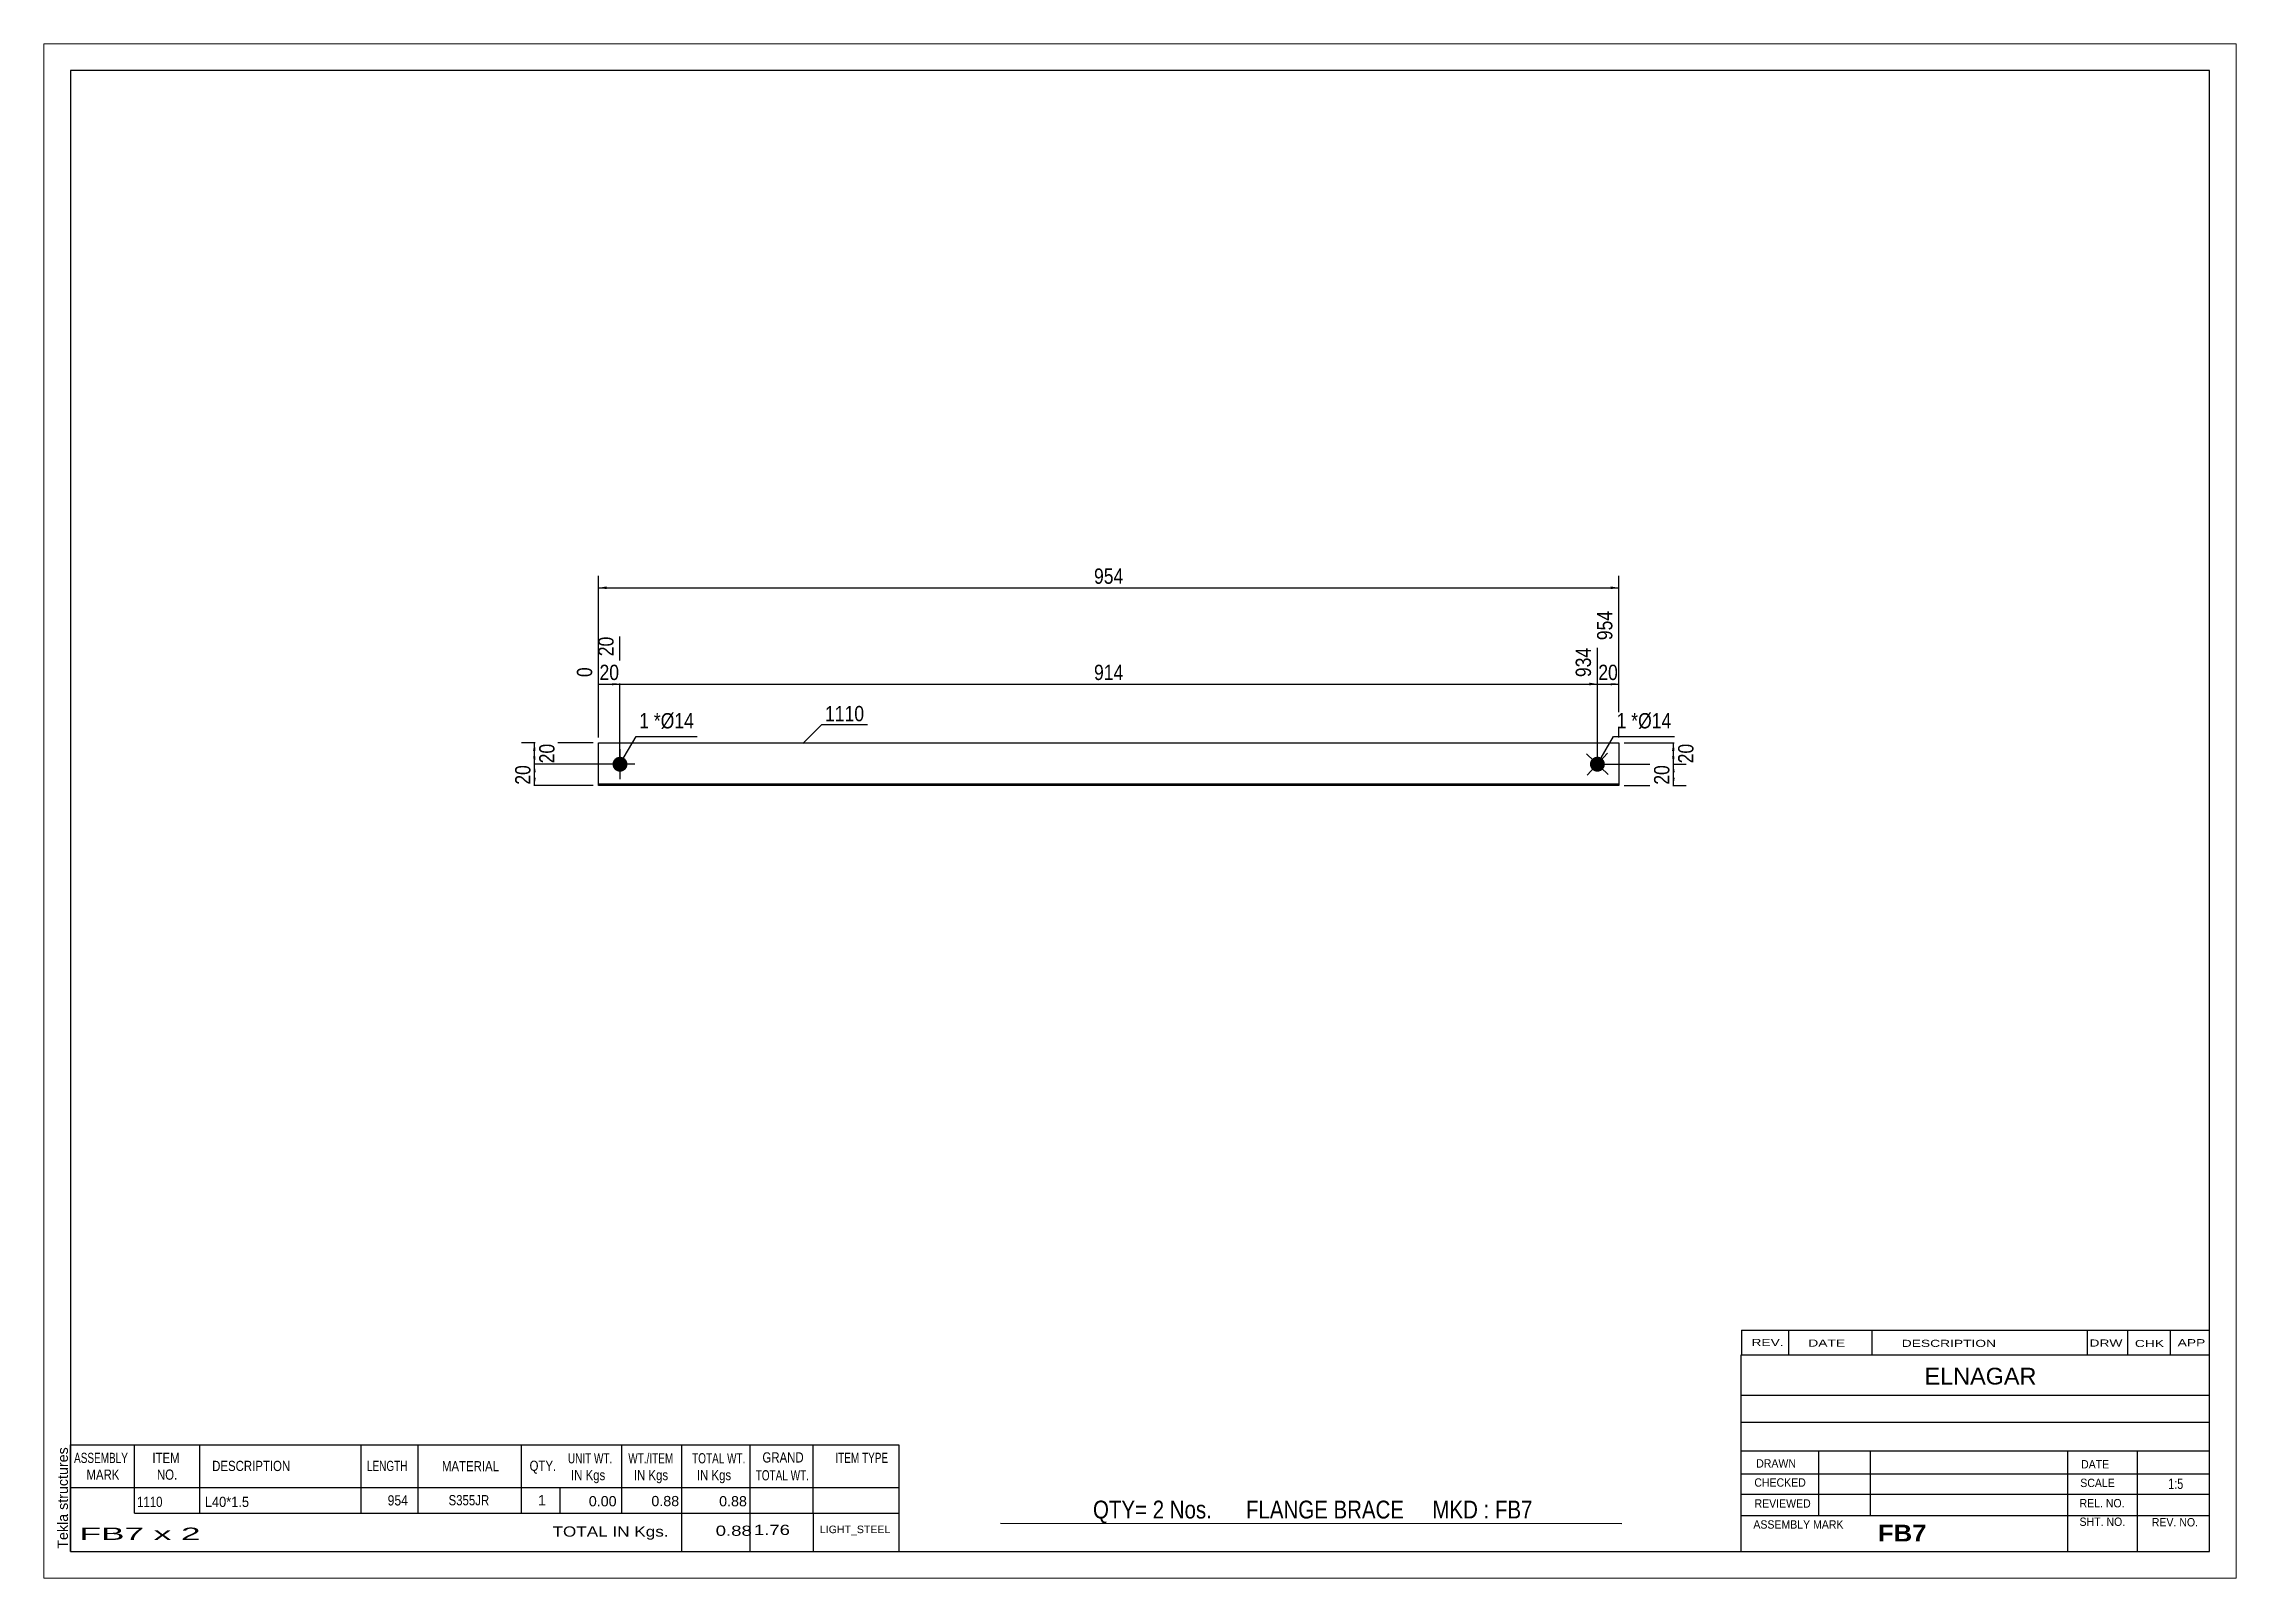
# Paper-space layout 'Layout1' of a CAD drawing. Header units: millimetres. Extents: x 0 to 410, y 0 to 287.
# The model-space entities are those that its viewports show. They can reach past a viewport. Long polylines and large blocks are cut down to what shows.
import ezdxf

# ---------------------------------------------------------------- set-up
doc = ezdxf.new("R2010")
doc.units = ezdxf.units.MM
doc.layers.add('Viewport layer', color=7, linetype='Continuous', plot=False)
doc.styles.add('Arial', font='ARIAL.TTF', dxfattribs={"height": 0.2})
doc.styles.add('Arial Bold', font='ARIALBD.TTF', dxfattribs={"height": 0.2})
doc.styles.add('Arial Narrow', font='ARIALN.TTF', dxfattribs={"height": 0.2})

# ---------------------------------------------------------------- blocks, each defined once
blk = doc.blocks.new('Unknown-627374531-1456')
at = {"color": 5, "linetype": 'Continuous'}
for p, q in [((301.25, 129.75), (-98.75, 129.75)), ((-98.75, 129.75), (-98.75, -147.25)), ((301.25, -147.25), (301.25, 129.75)), ((-98.75, -147.25), (301.25, -147.25))]:
    blk.add_line(p, q, dxfattribs=at)
at = {"color": 174, "linetype": 'Continuous', "style": 'Arial'}
blk.add_text('Tekla structures', height=1.9102, rotation=90, dxfattribs=at).set_placement((-99.25, -146.75))
blk = doc.blocks.new('Part-627374531-1227 - 1212')
at = {"color": 2, "linetype": 'Continuous'}
for p, q in [((0, -4), (0, 4)), ((0, 4), (190.79, 4)), ((190.79, 4), (190.79, -4)), ((190.79, -3.7), (0, -3.7)), ((190.79, -4), (0, -4))]:
    blk.add_line(p, q, dxfattribs=at)
blk = doc.blocks.new('Bolt-627374531-1228 - 1212')
at = {"linetype": 'Continuous'}
blk.add_hatch(color=3, dxfattribs=at).paths.add_polyline_path([(4, -1.4, -1), (4, 1.4, -1)])
at = {"color": 3, "linetype": 'Continuous'}
for p, q in [((4, 2.8), (4, -2.8)), ((6.8, 0), (1.2, 0))]:
    blk.add_line(p, q, dxfattribs=at)
blk = doc.blocks.new('Bolt-627374531-1229 - 1212')
at = {"linetype": 'Continuous'}
blk.add_hatch(color=3, dxfattribs=at).paths.add_polyline_path([(185.83, -1.02, -1), (187.75, 1.02, -1)])
at = {"color": 3, "linetype": 'Continuous'}
for p, q in [((188.83, -1.92), (184.75, 1.92)), ((188.71, 2.04), (184.87, -2.04))]:
    blk.add_line(p, q, dxfattribs=at)
blk = doc.blocks.new('StraightDimension-627374531-1234 - 1212')
at = {"linetype": 'Continuous'}
blk.add_hatch(color=7, dxfattribs=at).paths.add_polyline_path([(189.29, 15.25), (190.79, 15), (189.29, 14.75)])
at = {"color": 7, "linetype": 'Continuous'}
for p, q in [((190.79, 5), (190.79, 28.68)), ((186.79, 1), (186.79, 21.78)), ((186.79, 15), (190.79, 15))]:
    blk.add_line(p, q, dxfattribs=at)
at = {"color": 0, "linetype": 'Continuous'}
blk.add_wipeout([(190.19, 29.28), (185.99, 29.28), (185.99, 22.6), (190.19, 22.6)], dxfattribs=at)
at = {"color": 0}
blk.add_wipeout([(191.22, 15.15), (191.22, 19.35), (186.36, 19.35), (186.36, 15.15)], dxfattribs=at)
at = {"color": 3, "linetype": 'Continuous', "style": 'Arial Narrow'}
blk.add_text('954', height=2.863, rotation=90.0002, dxfattribs=at).set_placement((189.59, 23.2))
at = {"color": 3, "style": 'Arial Narrow'}
blk.add_text('20', height=2.863, dxfattribs=at).set_placement((186.96, 15.75))
blk = doc.blocks.new('StraightDimension-627374531-1235 - 1212')
at = {"linetype": 'Continuous'}
blk.add_hatch(color=7, dxfattribs=at).paths.add_polyline_path([(185.29, 15.25), (186.79, 15), (185.29, 14.75)])
at = {"color": 7, "linetype": 'Continuous'}
for p, q in [((4, 1), (4, 23.86)), ((186.79, 1), (186.79, 21.78)), ((4, 15), (186.79, 15))]:
    blk.add_line(p, q, dxfattribs=at)
at = {"color": 0, "linetype": 'Continuous'}
blk.add_wipeout([(186.19, 22.38), (181.99, 22.38), (181.99, 15.7), (186.19, 15.7)], dxfattribs=at)
at = {"color": 0}
blk.add_wipeout([(98.74, 15.15), (98.74, 19.35), (92.05, 19.35), (92.05, 15.15)], dxfattribs=at)
at = {"color": 3, "linetype": 'Continuous', "style": 'Arial Narrow'}
blk.add_text('934', height=2.863, rotation=90.0002, dxfattribs=at).set_placement((185.59, 16.3))
at = {"color": 3, "style": 'Arial Narrow'}
blk.add_text('914', height=2.863, dxfattribs=at).set_placement((92.65, 15.75))
blk = doc.blocks.new('StraightDimension-627374531-1236 - 1212')
at = {"linetype": 'Continuous'}
blk.add_hatch(color=7, dxfattribs=at).paths.add_polyline_path([(2.5, 15.25), (4, 15), (2.5, 14.75)])
at = {"color": 7, "linetype": 'Continuous'}
for p, q in [((4, 1), (4, 23.86)), ((0, 5), (0, 18.13)), ((0, 15), (4, 15))]:
    blk.add_line(p, q, dxfattribs=at)
at = {"color": 0}
blk.add_wipeout([(4.43, 15.15), (4.43, 19.35), (-0.43, 19.35), (-0.43, 15.15)], dxfattribs=at)
at = {"color": 0, "linetype": 'Continuous'}
blk.add_wipeout([(3.4, 24.46), (-0.8, 24.46), (-0.8, 19.6), (3.4, 19.6)], dxfattribs=at)
blk.add_wipeout([(-0.6, 18.73), (-4.8, 18.73), (-4.8, 15.7), (-0.6, 15.7)], dxfattribs=at)
at = {"color": 3, "linetype": 'Continuous', "style": 'Arial Narrow'}
for s, height, p in [('20', 2.863, (2.8, 20.2)), ('0', 2.86, (-1.2, 16.3))]:
    blk.add_text(s, height=height, rotation=90.0002, dxfattribs=at).set_placement(p)
at = {"color": 3, "style": 'Arial Narrow'}
blk.add_text('20', height=2.863, dxfattribs=at).set_placement((0.17, 15.75))
blk = doc.blocks.new('StraightDimension-627374531-1247 - 1212')
at = {"linetype": 'Continuous'}
for points in [[(1.5, 32.75), (0, 33), (1.5, 33.25)], [(189.29, 33.25), (190.79, 33), (189.29, 32.75)]]:
    blk.add_hatch(color=7, dxfattribs=at).paths.add_polyline_path(points)
at = {"color": 7, "linetype": 'Continuous'}
for p, q in [((0, 5), (0, 35.25)), ((0, 33), (190.79, 33)), ((190.79, 5), (190.79, 35.25))]:
    blk.add_line(p, q, dxfattribs=at)
at = {"color": 0}
blk.add_wipeout([(98.74, 33.15), (98.74, 37.35), (92.05, 37.35), (92.05, 33.15)], dxfattribs=at)
at = {"color": 3, "style": 'Arial Narrow'}
blk.add_text('954', height=2.863, dxfattribs=at).set_placement((92.65, 33.75))
blk = doc.blocks.new('StraightDimension-627374531-1251 - 1212')
at = {"linetype": 'Continuous'}
for points in [[(-12.25, 2.5), (-12, 4), (-11.75, 2.5)], [(-11.75, 1.5), (-12, 0), (-12.25, 1.5)]]:
    blk.add_hatch(color=7, dxfattribs=at).paths.add_polyline_path(points)
at = {"color": 7, "linetype": 'Continuous'}
for p, q in [((-1, 4), (-14.4, 4)), ((-12, 0), (-12, 4)), ((3, 0), (-14.4, 0))]:
    blk.add_line(p, q, dxfattribs=at)
at = {"color": 0}
blk.add_wipeout([(-7.65, 4.43), (-11.85, 4.43), (-11.85, -0.43), (-7.65, -0.43)], dxfattribs=at)
at = {"color": 3, "style": 'Arial Narrow'}
blk.add_text('20', height=2.863, rotation=90.0002, dxfattribs=at).set_placement((-8.25, 0.17))
blk = doc.blocks.new('StraightDimension-627374531-1252 - 1212')
at = {"linetype": 'Continuous'}
for points in [[(-12.25, -1.5), (-12, 0), (-11.75, -1.5)], [(-11.75, -2.5), (-12, -4), (-12.25, -2.5)]]:
    blk.add_hatch(color=7, dxfattribs=at).paths.add_polyline_path(points)
at = {"color": 7, "linetype": 'Continuous'}
for p, q in [((3, 0), (-14.25, 0)), ((-1, -4), (-14.25, -4)), ((-12, -4), (-12, 0))]:
    blk.add_line(p, q, dxfattribs=at)
at = {"color": 0}
blk.add_wipeout([(-12.15, 0.43), (-16.35, 0.43), (-16.35, -4.43), (-12.15, -4.43)], dxfattribs=at)
at = {"color": 3, "style": 'Arial Narrow'}
blk.add_text('20', height=2.863, rotation=90.0002, dxfattribs=at).set_placement((-12.75, -3.83))
blk = doc.blocks.new('StraightDimension-627374531-1259 - 1212')
at = {"linetype": 'Continuous'}
for points in [[(200.75, 2.5), (201, 4), (201.25, 2.5)], [(201.25, 1.5), (201, 0), (200.75, 1.5)]]:
    blk.add_hatch(color=7, dxfattribs=at).paths.add_polyline_path(points)
at = {"color": 7, "linetype": 'Continuous'}
for p, q in [((191.79, 4), (203.25, 4)), ((201, 0), (201, 4)), ((187.79, 0), (203.25, 0))]:
    blk.add_line(p, q, dxfattribs=at)
at = {"color": 0}
blk.add_wipeout([(205.35, 4.43), (201.15, 4.43), (201.15, -0.43), (205.35, -0.43)], dxfattribs=at)
at = {"color": 3, "style": 'Arial Narrow'}
blk.add_text('20', height=2.863, rotation=90.0002, dxfattribs=at).set_placement((204.75, 0.17))
blk = doc.blocks.new('StraightDimension-627374531-1260 - 1212')
at = {"linetype": 'Continuous'}
for points in [[(200.75, -1.5), (201, 0), (201.25, -1.5)], [(201.25, -2.5), (201, -4), (200.75, -2.5)]]:
    blk.add_hatch(color=7, dxfattribs=at).paths.add_polyline_path(points)
at = {"color": 7, "linetype": 'Continuous'}
for p, q in [((187.79, 0), (203.4, 0)), ((191.79, -4), (203.4, -4)), ((201, -4), (201, 0))]:
    blk.add_line(p, q, dxfattribs=at)
at = {"color": 0}
blk.add_wipeout([(200.85, 0.43), (196.65, 0.43), (196.65, -4.43), (200.85, -4.43)], dxfattribs=at)
at = {"color": 3, "style": 'Arial Narrow'}
blk.add_text('20', height=2.863, rotation=90.0002, dxfattribs=at).set_placement((200.25, -3.83))
blk = doc.blocks.new('CBS_CALLOFF-627374531-1480')
at = {"color": 7, "linetype": 'Continuous'}
blk.add_line((75.13, -141.98), (191.36, -142), dxfattribs=at)
at = {"color": 3, "linetype": 'Continuous', "style": 'Arial Narrow'}
blk.add_text('QTY= 2 Nos.      FLANGE BRACE     MKD : FB7', height=3.3405, dxfattribs=at).set_placement((92.46, -141.09))
blk = doc.blocks.new('CBS_BOM-627374531-1479')
at = {"color": 7, "linetype": 'Continuous'}
for p, q in [((-98.78, -135.28), (-98.78, -127.28)), ((-98.78, -127.28), (56.14, -127.28)), ((-86.78, -135.28), (-86.78, -127.28)), ((-74.59, -135.28), (-74.59, -127.28)), ((-44.43, -135.28), (-44.43, -127.28)), ((-33.75, -135.28), (-33.75, -127.28)), ((-14.43, -135.28), (-14.43, -127.28)), ((4.37, -135.28), (4.37, -127.28)), ((15.58, -135.28), (15.58, -127.28)), ((28.37, -135.28), (28.37, -127.28)), ((40.12, -135.28), (40.12, -127.28)), ((56.14, -127.29), (56.14, -135.27)), ((-98.78, -135.28), (56.14, -135.28)), ((-98.78, -140.08), (-98.78, -135.28)), ((-86.78, -140.08), (-86.78, -135.28)), ((-74.59, -140.08), (-74.59, -135.28)), ((-44.43, -140.08), (-44.43, -135.28)), ((-33.75, -140.08), (-33.75, -135.28)), ((-14.43, -140.08), (-14.43, -135.28)), ((-7.17, -140.08), (-7.17, -135.28)), ((4.37, -140.08), (4.37, -135.28)), ((15.58, -140.08), (15.58, -135.28)), ((28.37, -140.08), (28.37, -135.28)), ((40.14, -140.08), (40.14, -135.28)), ((56.14, -135.28), (56.14, -140.08)), ((-98.78, -147.28), (-98.78, -140.1)), ((-86.78, -140.08), (56.14, -140.08)), ((15.58, -147.28), (15.58, -140.1)), ((28.37, -147.28), (28.37, -140.1)), ((40.18, -147.28), (40.18, -140.1)), ((56.14, -140.08), (56.14, -147.28)), ((-98.78, -147.28), (56.14, -147.28))]:
    blk.add_line(p, q, dxfattribs=at)
at = {"color": 3, "linetype": 'Continuous', "style": 'Arial'}
for s, height, width, p in [('ASSEMBLY', 1.91, 0.7, (-98.1, -130.71)), ('ITEM', 1.91, 0.8, (-83.45, -130.71)), ('DESCRIPTION', 1.9102, 0.8, (-72.27, -132.21)), ('LENGTH', 1.91, 0.7, (-43.32, -132.21)), ('MATERIAL', 1.91, 0.8, (-29.3, -132.26)), ('QTY.', 1.91, 0.8, (-12.91, -132.18)), ('UNIT WT.', 1.91, 0.7, (-5.74, -130.78)), ('WT./ITEM', 1.91, 0.7, (5.55, -130.78)), ('TOTAL WT.', 1.91, 0.7, (17.49, -130.78)), ('GRAND', 1.91, 0.8, (30.64, -130.62)), ('ITEM TYPE', 1.91, 0.7, (44.28, -130.7)), ('MARK', 1.91, 0.8, (-95.78, -133.84)), ('NO.', 1.91, 0.8, (-82.6, -133.84)), ('IN Kgs', 1.91, 0.8, (-5.16, -133.92)), ('IN Kgs', 1.91, 0.8, (6.59, -133.92)), ('IN Kgs', 1.91, 0.8, (18.38, -133.92)), ('TOTAL WT.', 1.91, 0.7, (29.38, -133.96))]:
    blk.add_text(s, height=height, dxfattribs=dict(at, width=width)).set_placement(p)
at = {"color": 7, "linetype": 'Continuous', "style": 'Arial'}
for s, width, p in [('1110', 0.8, (-86.32, -138.93)), ('L40*1.5', 0.9, (-73.65, -138.93)), ('954', 0.85, (-39.45, -138.65)), ('S355JR', 0.8, (-28.06, -138.62))]:
    blk.add_text(s, height=1.91, dxfattribs=dict(at, width=width)).set_placement(p)
for s, p in [('1', (-11.34, -138.62)), ('0.00', (-1.83, -138.81)), ('0.88', (9.87, -138.78)), ('0.88', (22.54, -138.81))]:
    blk.add_text(s, height=1.91, dxfattribs=at).set_placement(p)
at = {"color": 6, "linetype": 'Continuous', "style": 'Arial'}
for s, height, width, p in [('FB7 x 2', 2.292, 2.05, (-97.06, -145.09)), ('TOTAL IN Kgs.', 1.9102, 1.2, (-8.62, -144.48)), ('0.88', 1.91, 1.3, (21.9, -144.33)), ('1.76', 1.91, 1.3, (29.04, -144.17))]:
    blk.add_text(s, height=height, dxfattribs=dict(at, width=width)).set_placement(p)
blk.add_text('LIGHT_STEEL', height=1.4135, dxfattribs=at).set_placement((41.39, -143.83))
blk = doc.blocks.new('CBS_NAME_BLOG-627374531-1481')
at = {"color": 7, "linetype": 'Continuous'}
for p, q in [((213.66, -110.5), (301.18, -110.5)), ((213.66, -147.21), (213.66, -110.5)), ((213.66, -118.04), (301.18, -118.04)), ((213.73, -123.09), (301.25, -123.09)), ((213.66, -128.46), (301.18, -128.46)), ((228.18, -140.57), (228.18, -128.47)), ((237.87, -140.54), (237.87, -128.47)), ((274.78, -147.21), (274.78, -128.48)), ((287.83, -147.21), (287.83, -128.47)), ((213.67, -132.76), (301.25, -132.74)), ((213.66, -136.51), (301.18, -136.51)), ((213.66, -140.55), (301.18, -140.55)), ((213.66, -147.25), (301.25, -147.25))]:
    blk.add_line(p, q, dxfattribs=at)
at = {"color": 3, "linetype": 'Continuous', "style": 'Arial'}
blk.add_text('ELNAGAR', height=3.133, dxfattribs=at).set_placement((247.98, -116.03))
at = {"color": 3, "linetype": 'Continuous'}
for s, height, style, width, p in [('DRAWN', 1.566, 'Arial', 0.9, (216.49, -131.57)), ('DATE', 1.566, 'Arial', 0.9, (277.25, -131.73)), ('CHECKED', 1.566, 'Arial', 0.9, (216.14, -135.14)), ('SCALE', 1.566, 'Arial', 0.9, (277.1, -135.21)), ('1:5', 1.957, 'Arial Narrow', 0.9, (293.55, -135.57)), ('REVIEWED', 1.566, 'Arial', 0.9, (216.18, -139.06)), ('REL. NO.', 1.566, 'Arial', 0.9, (276.96, -139.01)), ('ASSEMBLY MARK', 1.5663, 'Arial', 0.9, (215.96, -142.99)), ('FB7', 3.131, 'Arial Bold', 1.1, (239.24, -145.39)), ('SHT. NO.', 1.566, 'Arial', 0.9, (276.96, -142.48)), ('REV. NO.', 1.566, 'Arial', 0.9, (290.48, -142.57))]:
    blk.add_text(s, height=height, dxfattribs=dict(at, style=style, width=width)).set_placement(p)
blk = doc.blocks.new('CBS_REVISION-627374531-1482')
at = {"color": 7, "linetype": 'Continuous'}
for p, q in [((213.74, -105.87), (301.24, -105.87)), ((213.74, -105.87), (213.74, -110.5)), ((222.54, -105.87), (222.54, -110.5)), ((238.13, -105.87), (238.13, -110.44)), ((278.39, -105.87), (278.39, -110.5)), ((285.93, -105.87), (285.93, -110.5)), ((293.88, -105.87), (293.88, -110.5)), ((213.74, -110.5), (301.24, -110.5))]:
    blk.add_line(p, q, dxfattribs=at)
at = {"color": 7, "style": 'Arial Narrow', "width": 1.7}
for s, height, p in [('REV.', 1.326, (215.6, -108.82)), ('DATE', 1.326, (226.23, -108.94)), ('DESCRIPTION', 1.3257, (243.71, -108.99)), ('DRW', 1.326, (278.82, -108.93)), ('CHK', 1.326, (287.31, -109.02)), ('APP', 1.326, (295.31, -108.87))]:
    blk.add_text(s, height=height, dxfattribs=at).set_placement(p)
blk = doc.blocks.new('Mark-627374531-1269 - 1212')
at = {"color": 0}
blk.add_wipeout([(9.43, 6.7), (9.43, 9.7), (7.6, 9.7), (7.6, 6.7)], dxfattribs=at)
blk.add_wipeout([(9.43, 6.7), (9.43, 9.7), (7.6, 9.7), (7.6, 6.7)], dxfattribs=at)
at = {"color": 7, "linetype": 'Continuous'}
blk.add_line((4, 0), (7, 5.2), dxfattribs=at)
at = {"color": 0}
blk.add_wipeout([(11.61, 6.7), (11.61, 9.7), (10.33, 9.7), (10.33, 6.7)], dxfattribs=at)
blk.add_wipeout([(11.61, 6.7), (11.61, 9.7), (10.33, 9.7), (10.33, 6.7)], dxfattribs=at)
at = {"color": 3, "style": 'Arial Narrow'}
blk.add_text('1', height=2.86, dxfattribs=at).set_placement((7.6, 6.7))
at = {"color": 0}
blk.add_wipeout([(17.82, 6.7), (17.82, 9.7), (11.61, 9.7), (11.61, 6.7)], dxfattribs=at)
blk.add_wipeout([(17.82, 6.7), (17.82, 9.7), (11.61, 9.7), (11.61, 6.7)], dxfattribs=at)
at = {"color": 7, "linetype": 'Continuous'}
blk.add_line((7, 5.2), (18.42, 5.2), dxfattribs=at)
at = {"color": 3, "style": 'Arial Narrow'}
for s, height, p in [('*', 2.86, (10.33, 6.7)), ('Ø14', 2.863, (11.61, 6.7))]:
    blk.add_text(s, height=height, dxfattribs=at).set_placement(p)
blk = doc.blocks.new('Mark-627374531-1266 - 1212')
at = {"color": 0}
blk.add_wipeout([(49.66, 8.04), (49.66, 11.04), (42.35, 11.04), (42.35, 8.04)], dxfattribs=at)
blk.add_wipeout([(49.66, 8.04), (49.66, 11.04), (42.35, 11.04), (42.35, 8.04)], dxfattribs=at)
at = {"color": 7, "linetype": 'Continuous'}
for p, q in [((38.22, 3.9), (41.75, 7.44)), ((41.75, 7.44), (50.26, 7.44))]:
    blk.add_line(p, q, dxfattribs=at)
at = {"color": 3, "style": 'Arial Narrow'}
blk.add_text('1110', height=2.863, dxfattribs=at).set_placement((42.35, 8.04))
blk = doc.blocks.new('Mark-627374531-1270 - 1212')
at = {"color": 0}
blk.add_wipeout([(192.22, 6.7), (192.22, 9.7), (190.39, 9.7), (190.39, 6.7)], dxfattribs=at)
blk.add_wipeout([(192.22, 6.7), (192.22, 9.7), (190.39, 9.7), (190.39, 6.7)], dxfattribs=at)
at = {"color": 7, "linetype": 'Continuous'}
blk.add_line((186.79, 0), (189.79, 5.2), dxfattribs=at)
at = {"color": 0}
blk.add_wipeout([(194.4, 6.7), (194.4, 9.7), (193.12, 9.7), (193.12, 6.7)], dxfattribs=at)
blk.add_wipeout([(194.4, 6.7), (194.4, 9.7), (193.12, 9.7), (193.12, 6.7)], dxfattribs=at)
at = {"color": 3, "style": 'Arial Narrow'}
blk.add_text('1', height=2.86, dxfattribs=at).set_placement((190.39, 6.7))
at = {"color": 0}
blk.add_wipeout([(200.61, 6.7), (200.61, 9.7), (194.4, 9.7), (194.4, 6.7)], dxfattribs=at)
blk.add_wipeout([(200.61, 6.7), (200.61, 9.7), (194.4, 9.7), (194.4, 6.7)], dxfattribs=at)
at = {"color": 7, "linetype": 'Continuous'}
blk.add_line((189.79, 5.2), (201.21, 5.2), dxfattribs=at)
at = {"color": 3, "style": 'Arial Narrow'}
for s, height, p in [('*', 2.86, (193.12, 6.7)), ('Ø14', 2.863, (194.4, 6.7))]:
    blk.add_text(s, height=height, dxfattribs=at).set_placement(p)

msp = doc.modelspace()

# ---------------------------------------------------------------- block references
for name in ['Unknown-627374531-1456', 'Part-627374531-1227 - 1212', 'Bolt-627374531-1228 - 1212', 'Bolt-627374531-1229 - 1212', 'CBS_REVISION-627374531-1482', 'CBS_NAME_BLOG-627374531-1481', 'CBS_BOM-627374531-1479', 'CBS_CALLOFF-627374531-1480']:
    msp.add_blockref(name, (0, 0))

# ---------------------------------------------------------------- next in the draw order: block references
msp.add_blockref('StraightDimension-627374531-1234 - 1212', (0, 0))

# ---------------------------------------------------------------- next in the draw order: block references
msp.add_blockref('StraightDimension-627374531-1235 - 1212', (0, 0))

# ---------------------------------------------------------------- next in the draw order: block references
msp.add_blockref('StraightDimension-627374531-1236 - 1212', (0, 0))

# ---------------------------------------------------------------- next in the draw order: block references
msp.add_blockref('StraightDimension-627374531-1247 - 1212', (0, 0))

# ---------------------------------------------------------------- next in the draw order: block references
for name in ['Mark-627374531-1266 - 1212', 'StraightDimension-627374531-1251 - 1212', 'StraightDimension-627374531-1259 - 1212']:
    msp.add_blockref(name, (0, 0))

# ---------------------------------------------------------------- next in the draw order: block references
for name in ['StraightDimension-627374531-1252 - 1212', 'StraightDimension-627374531-1260 - 1212']:
    msp.add_blockref(name, (0, 0))

# ---------------------------------------------------------------- next in the draw order: block references
for name in ['Mark-627374531-1269 - 1212', 'Mark-627374531-1270 - 1212']:
    msp.add_blockref(name, (0, 0))

psp = doc.layouts.get("Layout1")

# ---------------------------------------------------------------- viewports
at = {"layer": 'Viewport layer', "view_target_point": (101.25, -8.75)}
psp.add_viewport(center=(205, 143.5), size=(410, 287), view_center_point=(0, 0), view_height=287, dxfattribs=at)

doc.saveas('drawing.dxf')
